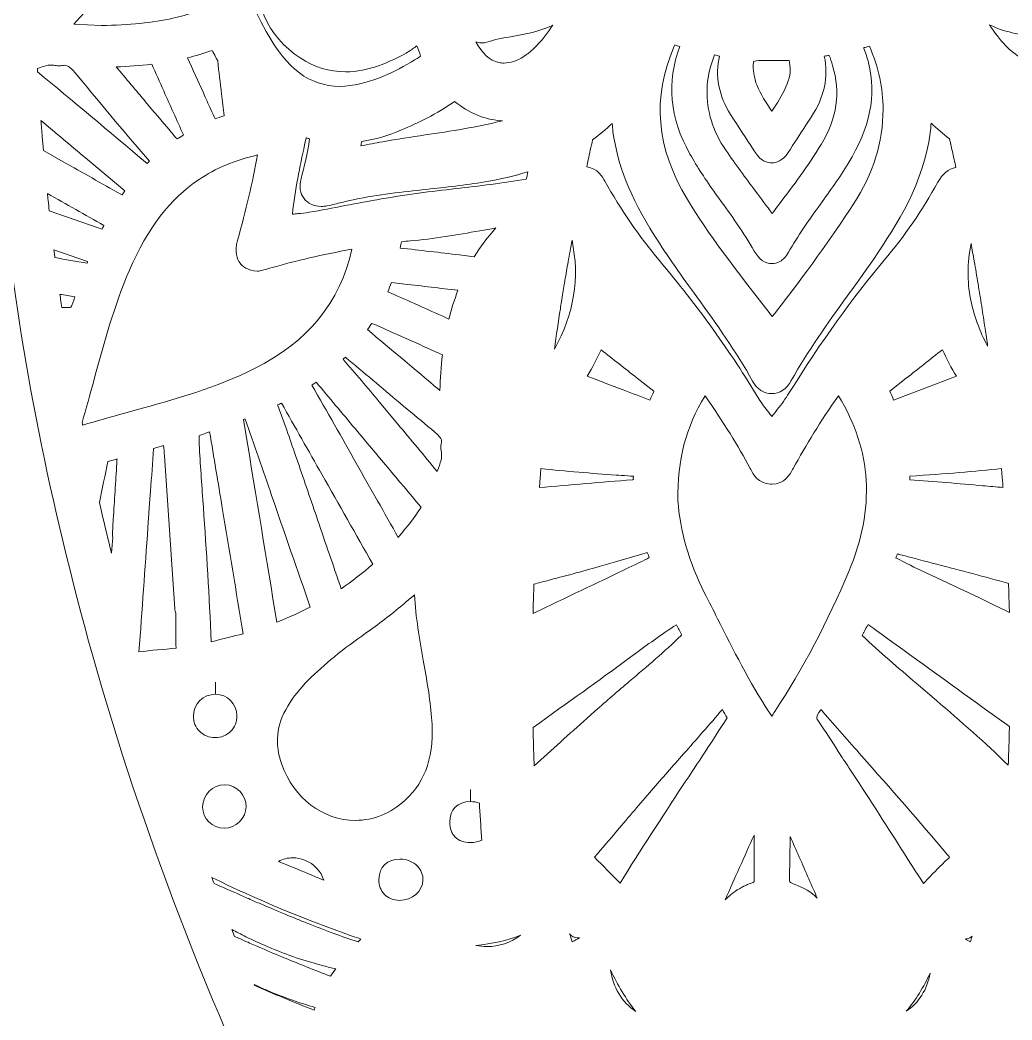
# Model space of a CAD drawing. Extents: x 269 to 1731, y -1926 to -73.
# Drawn here: x 636 to 1116.7, y -1605.6 to -1120.8 of the extents above; entities that cross this region are included whole.
import ezdxf

# ---------------------------------------------------------------- set-up
doc = ezdxf.new("R2010")
doc.units = 0
doc.header["$MEASUREMENT"] = 0
doc.layers.add('Layer 1', color=7, linetype='Continuous')

# ---------------------------------------------------------------- blocks, each defined once
blk = doc.blocks.new('block 2')
at = {"layer": 'Layer 1', "lineweight": 0}
for points, knots in [([(1727.83, -958.95), (1726.68, -954.34), (1724.8, -950), (1722.31, -945.93), (1722.29, -945.91), (1722.29, -945.89), (1722.27, -945.87), (1716.12, -937.89), (1708.18, -931.56), (1700.07, -925.88), (1667.18, -902.79), (1631.82, -888.44), (1589, -872.06), (1578.01, -867.86), (1566.75, -863.94), (1555.87, -860.14), (1555.87, -860.14), (1552.88, -859.1), (1552.88, -859.1), (1553.83, -858.46), (1554.76, -857.83), (1555.69, -857.18), (1588.32, -834.97), (1614.84, -810.79), (1637.02, -783.19), (1672.78, -738.74), (1693.97, -687.22), (1700.03, -630.03), (1707.51, -559.44), (1696.82, -487.29), (1665.36, -396.07), (1626.36, -282.98), (1570.22, -179.61), (1515.38, -84.76), (1515.38, -84.76), (1515.25, -84.5), (1515.25, -84.5), (1514.71, -83.61), (1514.12, -82.59), (1513.29, -81.58), (1513.11, -81.36), (1512.77, -80.67), (1512.54, -80.21), (1509.71, -74.47), (1505.77, -72.61), (1500.84, -74.73), (1494.21, -77.56), (1496.01, -84.45), (1496.59, -86.7), (1496.72, -87.2), (1496.86, -87.67), (1496.92, -88.11), (1499.63, -105.08), (1502.4, -122.06), (1505.15, -139.04), (1510.66, -172.86), (1516.33, -207.85), (1521.54, -242.3), (1530.4, -301.03), (1540.46, -367.6), (1541.49, -434.18), (1542, -468.91), (1541.21, -505.97), (1531.89, -541.69), (1517.09, -598.39), (1481.76, -633.77), (1423.88, -649.82), (1395.88, -657.59), (1365.21, -661.08), (1327.32, -660.76), (1323.6, -660.72), (1321.56, -660.09), (1319.84, -658.42), (1287.13, -626.78), (1245.2, -617.5), (1212.33, -612.95), (1150.71, -604.42), (1089.56, -610.2), (1032.67, -617.72), (1023.63, -618.91), (1014.52, -620.43), (1005.72, -621.89), (1003.82, -622.21), (1001.92, -622.51), (1000, -622.84), (998.08, -622.51), (996.18, -622.21), (994.28, -621.89), (985.48, -620.43), (976.37, -618.91), (967.33, -617.72), (910.44, -610.2), (849.29, -604.42), (787.67, -612.95), (754.8, -617.5), (712.87, -626.78), (680.16, -658.42), (678.44, -660.09), (676.4, -660.72), (672.68, -660.76), (634.79, -661.08), (604.12, -657.59), (576.12, -649.82), (518.24, -633.77), (482.91, -598.39), (468.11, -541.69), (458.79, -505.97), (458, -468.91), (458.51, -434.18), (459.54, -367.6), (469.6, -301.03), (478.46, -242.3), (483.67, -207.85), (489.34, -172.86), (494.85, -139.04), (497.6, -122.06), (500.37, -105.08), (503.08, -88.11), (503.14, -87.67), (503.28, -87.2), (503.41, -86.7), (503.99, -84.45), (505.79, -77.56), (499.16, -74.73), (494.23, -72.61), (490.29, -74.47), (487.46, -80.21), (487.23, -80.67), (486.89, -81.36), (486.71, -81.58), (485.88, -82.59), (485.29, -83.61), (484.75, -84.5), (484.75, -84.5), (484.62, -84.76), (484.62, -84.76), (429.78, -179.61), (373.64, -282.98), (334.64, -396.07), (303.18, -487.29), (292.49, -559.44), (299.97, -630.03), (306.03, -687.22), (327.22, -738.74), (362.98, -783.19), (385.16, -810.79), (411.68, -834.97), (444.31, -857.18), (445.24, -857.83), (446.17, -858.46), (447.12, -859.1), (447.12, -859.1), (444.13, -860.14), (444.13, -860.14), (433.25, -863.94), (421.99, -867.86), (411, -872.06), (368.18, -888.44), (332.82, -902.79), (299.93, -925.88), (291.82, -931.56), (283.88, -937.89), (277.73, -945.87), (277.71, -945.89), (277.71, -945.91), (277.69, -945.93), (275.2, -950), (273.32, -954.34), (272.17, -958.95), (268.8, -972.58), (272.25, -985.36), (278.09, -996.21), (279.65, -998.01), (281.37, -999.71), (283.25, -1001.27), (287.46, -1004.78), (291.72, -1008.73), (295.89, -1013.01), (318.51, -1036.18), (341.09, -1055.06), (364.68, -1070.45), (395.85, -1087.51), (429.8, -1099.64), (462.73, -1104.96), (474.64, -1106.88), (487.84, -1108.17), (501.79, -1108.17), (517.58, -1108.17), (534.3, -1106.51), (551.18, -1102.19), (572.26, -1096.85), (593.55, -1087.39), (613.5, -1071.92), (613.89, -1071.68), (614.27, -1071.42), (614.66, -1071.17), (615.16, -1070.83), (615.77, -1070.49), (616.4, -1070.14), (618.62, -1068.91), (621.23, -1067.47), (622.82, -1065.19), (622.74, -1067.45), (622.68, -1069.7), (622.64, -1071.94), (621.79, -1122.2), (623.55, -1166.98), (628, -1208.79), (635.42, -1278.33), (648.92, -1348.04), (669.24, -1421.91), (692.41, -1506.07), (724.43, -1590.9), (764.42, -1674.04), (766.72, -1678.82), (767.45, -1683.04), (766.74, -1687.33), (764.26, -1702.11), (765.53, -1716.28), (767.11, -1728.2), (771.88, -1764.21), (787.85, -1787.68), (815.89, -1799.99), (822.48, -1802.9), (825.35, -1806.54), (827.25, -1814.47), (833.78, -1841.58), (848.56, -1864.81), (871.2, -1883.49), (905.47, -1911.81), (946.27, -1926.12), (992.6, -1926.12), (995.03, -1926.12), (997.53, -1926.06), (1000, -1925.98), (1002.47, -1926.06), (1004.97, -1926.12), (1007.4, -1926.12), (1053.73, -1926.12), (1094.53, -1911.81), (1128.8, -1883.49), (1151.44, -1864.81), (1166.22, -1841.58), (1172.75, -1814.47), (1174.65, -1806.54), (1177.52, -1802.9), (1184.11, -1799.99), (1212.15, -1787.68), (1228.12, -1764.21), (1232.89, -1728.2), (1234.47, -1716.28), (1235.74, -1702.11), (1233.26, -1687.33), (1232.55, -1683.04), (1233.28, -1678.82), (1235.58, -1674.04), (1275.57, -1590.9), (1307.59, -1506.07), (1330.76, -1421.91), (1351.08, -1348.04), (1364.58, -1278.33), (1372, -1208.79), (1376.45, -1166.98), (1378.21, -1122.2), (1377.36, -1071.94), (1377.32, -1069.7), (1377.26, -1067.45), (1377.18, -1065.19), (1378.77, -1067.47), (1381.38, -1068.91), (1383.6, -1070.14), (1384.23, -1070.49), (1384.84, -1070.83), (1385.34, -1071.17), (1385.73, -1071.42), (1386.11, -1071.68), (1386.5, -1071.92), (1406.45, -1087.39), (1427.74, -1096.85), (1448.82, -1102.19), (1465.7, -1106.51), (1482.42, -1108.17), (1498.21, -1108.17), (1512.16, -1108.17), (1525.36, -1106.88), (1537.27, -1104.96), (1570.2, -1099.64), (1604.15, -1087.51), (1635.32, -1070.45), (1658.91, -1055.06), (1681.49, -1036.18), (1704.11, -1013.01), (1708.28, -1008.73), (1712.54, -1004.78), (1716.75, -1001.27), (1718.63, -999.71), (1720.35, -998.01), (1721.91, -996.21), (1727.75, -985.36), (1731.2, -972.58), (1727.83, -958.95)], [0, 0, 0, 0, 1, 1, 1, 2, 2, 2, 3, 3, 3, 4, 4, 4, 5, 5, 5, 6, 6, 6, 7, 7, 7, 8, 8, 8, 9, 9, 9, 10, 10, 10, 11, 11, 11, 12, 12, 12, 13, 13, 13, 14, 14, 14, 15, 15, 15, 16, 16, 16, 17, 17, 17, 18, 18, 18, 19, 19, 19, 20, 20, 20, 21, 21, 21, 22, 22, 22, 23, 23, 23, 24, 24, 24, 25, 25, 25, 26, 26, 26, 27, 27, 27, 28, 28, 28, 29, 29, 29, 30, 30, 30, 31, 31, 31, 32, 32, 32, 33, 33, 33, 34, 34, 34, 35, 35, 35, 36, 36, 36, 37, 37, 37, 38, 38, 38, 39, 39, 39, 40, 40, 40, 41, 41, 41, 42, 42, 42, 43, 43, 43, 44, 44, 44, 45, 45, 45, 46, 46, 46, 47, 47, 47, 48, 48, 48, 49, 49, 49, 50, 50, 50, 51, 51, 51, 52, 52, 52, 53, 53, 53, 54, 54, 54, 55, 55, 55, 56, 56, 56, 57, 57, 57, 58, 58, 58, 59, 59, 59, 60, 60, 60, 61, 61, 61, 62, 62, 62, 63, 63, 63, 64, 64, 64, 65, 65, 65, 66, 66, 66, 67, 67, 67, 68, 68, 68, 69, 69, 69, 70, 70, 70, 71, 71, 71, 72, 72, 72, 73, 73, 73, 74, 74, 74, 75, 75, 75, 76, 76, 76, 77, 77, 77, 78, 78, 78, 79, 79, 79, 80, 80, 80, 81, 81, 81, 82, 82, 82, 83, 83, 83, 84, 84, 84, 85, 85, 85, 86, 86, 86, 87, 87, 87, 88, 88, 88, 89, 89, 89, 90, 90, 90, 91, 91, 91, 92, 92, 92, 93, 93, 93, 94, 94, 94, 95, 95, 95, 96, 96, 96, 97, 97, 97, 98, 98, 98, 99, 99, 99, 100, 100, 100, 100]), ([(770.2, -1052.07), (758.92, -1062.4), (752.35, -1075.24), (750.71, -1090.3), (748.35, -1111.73), (755.65, -1128.65), (771.82, -1139.22), (778.61, -1143.67), (785.97, -1145.95), (793.67, -1145.95), (804.99, -1145.95), (815.32, -1141.1), (823.07, -1136.88), (824.93, -1135.85), (826.48, -1134.69), (827.74, -1133.72), (827.74, -1133.72), (828.32, -1133.3), (828.34, -1133.26), (828.89, -1134.75), (829.6, -1136.76), (830.12, -1138.37), (828.69, -1139.28), (826.81, -1140.39), (825.47, -1141.18), (825.47, -1141.18), (825.15, -1141.38), (825.15, -1141.38), (815.87, -1146.82), (804.55, -1152.46), (790.86, -1152.99), (776.12, -1152.69), (765.45, -1144.74), (755.2, -1126.38), (741.92, -1102.63), (736.4, -1075.5), (732.26, -1051.93), (731.24, -1046.04), (730.33, -1039.92), (729.49, -1034.22), (745.52, -1038.83), (758.66, -1044.61), (770.2, -1052.07)], [0, 0, 0, 0, 1, 1, 1, 2, 2, 2, 3, 3, 3, 4, 4, 4, 5, 5, 5, 6, 6, 6, 7, 7, 7, 8, 8, 8, 9, 9, 9, 10, 10, 10, 11, 11, 11, 12, 12, 12, 13, 13, 13, 14, 14, 14, 14]), ([(710.87, -1084.07), (711.67, -1087.35), (712.46, -1090.54), (713.31, -1093.65), (713.72, -1095.17), (714.14, -1096.71), (714.57, -1098.22), (714.69, -1098.61), (714.81, -1099.01), (714.93, -1099.4), (715.23, -1100.43), (715.54, -1101.48), (715.86, -1102.51), (716.24, -1103.7), (716.59, -1104.87), (716.97, -1106.01), (717.48, -1107.6), (718.02, -1109.18), (718.53, -1110.7), (719.09, -1112.33), (719.66, -1113.91), (720.23, -1115.47), (720.41, -1115.99), (720.61, -1116.48), (720.79, -1116.96), (717.36, -1118.16), (713.78, -1119.17), (710.1, -1119.98), (700.09, -1122.18), (689.05, -1123.29), (675.39, -1123.45), (675.39, -1123.45), (662.14, -1122.79), (662.14, -1122.79), (676.6, -1106.82), (691.66, -1092.36), (710.87, -1084.07)], [0, 0, 0, 0, 1, 1, 1, 2, 2, 2, 3, 3, 3, 4, 4, 4, 5, 5, 5, 6, 6, 6, 7, 7, 7, 8, 8, 8, 9, 9, 9, 10, 10, 10, 11, 11, 11, 12, 12, 12, 12]), ([(859.42, -1131.92), (859.66, -1131.96), (859.88, -1131.96), (860.12, -1131.96), (860.79, -1131.96), (861.44, -1131.86), (862.08, -1131.64), (865.91, -1130.29), (870.11, -1129.56), (874.54, -1128.79), (881.05, -1127.66), (887.76, -1126.49), (894.19, -1123.27), (891.78, -1126.85), (889.27, -1130.23), (886.4, -1133.24), (886.4, -1133.24), (885.68, -1133.95), (885.68, -1133.95), (885.66, -1133.95), (885.51, -1134.11), (885.45, -1134.19), (885.35, -1134.27), (885.25, -1134.35), (885.17, -1134.43), (884.61, -1134.98), (884.06, -1135.48), (883.43, -1136.01), (883.13, -1136.27), (882.83, -1136.51), (882.54, -1136.74), (882.42, -1136.82), (882.32, -1136.9), (882.22, -1137), (882.08, -1137.1), (881.94, -1137.22), (881.65, -1137.42), (881.11, -1137.81), (880.58, -1138.19), (880.08, -1138.51), (876.78, -1140.62), (873.57, -1141.69), (870.57, -1141.69), (869.71, -1141.69), (868.88, -1141.61), (868.07, -1141.43), (868.01, -1141.41), (867.97, -1141.41), (867.93, -1141.41), (863.58, -1140.45), (859.78, -1136.94), (856.93, -1131.36), (857.7, -1131.64), (858.53, -1131.82), (859.42, -1131.92)], [0, 0, 0, 0, 1, 1, 1, 2, 2, 2, 3, 3, 3, 4, 4, 4, 5, 5, 5, 6, 6, 6, 7, 7, 7, 8, 8, 8, 9, 9, 9, 10, 10, 10, 11, 11, 11, 12, 12, 12, 13, 13, 13, 14, 14, 14, 15, 15, 15, 16, 16, 16, 17, 17, 17, 18, 18, 18, 18]), ([(1118.14, -1127.31), (1121.02, -1127.92), (1123.93, -1128.51), (1126.84, -1129.13), (1130.46, -1129.86), (1134.09, -1130.61), (1137.71, -1131.4), (1138.85, -1131.66), (1139.88, -1131.78), (1140.85, -1131.78), (1141.62, -1131.78), (1142.34, -1131.7), (1142.97, -1131.56), (1140.12, -1137.04), (1136.32, -1140.48), (1132.01, -1141.41), (1131.18, -1141.59), (1130.33, -1141.69), (1129.45, -1141.69), (1124.49, -1141.69), (1118.85, -1138.66), (1113.54, -1133.16), (1110.68, -1130.18), (1108.16, -1126.79), (1105.71, -1123.11), (1110, -1125.29), (1114.44, -1126.49), (1118.14, -1127.31)], [0, 0, 0, 0, 1, 1, 1, 2, 2, 2, 3, 3, 3, 4, 4, 4, 5, 5, 5, 6, 6, 6, 7, 7, 7, 8, 8, 8, 9, 9, 9, 9]), ([(1047.16, -1141.57), (1046.56, -1139.1), (1045.73, -1136.78), (1044.94, -1134.57), (1044.88, -1134.45), (1044.84, -1134.33), (1044.8, -1134.21), (1045.02, -1134.15), (1045.24, -1134.11), (1045.45, -1134.07), (1046.13, -1133.91), (1046.84, -1133.78), (1047.55, -1133.58), (1052.06, -1143.93), (1054.24, -1153.92), (1054.2, -1164.07), (1054.18, -1180.08), (1049.39, -1195.48), (1039.99, -1209.86), (1029.21, -1226.39), (1016.78, -1243.66), (1002.02, -1262.7), (1001.64, -1263.19), (1001.09, -1263.9), (1000.51, -1264.6), (999.94, -1263.88), (999.37, -1263.13), (998.97, -1262.64), (998.97, -1262.64), (994.4, -1256.72), (994.4, -1256.72), (982.29, -1241.09), (969.74, -1224.92), (959.41, -1207.86), (944.24, -1182.81), (942.14, -1158.51), (953, -1133.54), (953.1, -1133.34), (953.18, -1133.12), (953.26, -1132.93), (954.09, -1133.16), (954.92, -1133.44), (955.75, -1133.74), (949.12, -1150.73), (950.77, -1168.27), (960.64, -1185.84), (964.12, -1192.03), (968.18, -1198.33), (973.07, -1205.05), (973.07, -1205.05), (974.61, -1207.21), (974.61, -1207.21), (980.57, -1215.44), (986.74, -1223.97), (991.79, -1232.82), (994.06, -1236.87), (996.95, -1238.93), (1000.34, -1238.93), (1001.46, -1238.93), (1002.85, -1238.69), (1004.25, -1237.88), (1005.66, -1237.07), (1007.12, -1235.69), (1008.39, -1233.41), (1012.88, -1225.38), (1018.21, -1218), (1023.81, -1210.18), (1028.36, -1203.85), (1033.07, -1197.3), (1037.26, -1190.43), (1047.93, -1172.98), (1051.07, -1157.44), (1047.16, -1141.57)], [0, 0, 0, 0, 1, 1, 1, 2, 2, 2, 3, 3, 3, 4, 4, 4, 5, 5, 5, 6, 6, 6, 7, 7, 7, 8, 8, 8, 9, 9, 9, 10, 10, 10, 11, 11, 11, 12, 12, 12, 13, 13, 13, 14, 14, 14, 15, 15, 15, 16, 16, 16, 17, 17, 17, 18, 18, 18, 19, 19, 19, 20, 20, 20, 21, 21, 21, 22, 22, 22, 23, 23, 23, 24, 24, 24, 24]), ([(734.92, -1167.2), (734.92, -1167.2), (734.84, -1167.24), (734.84, -1167.24), (733.31, -1167.77), (731.63, -1168.37), (730.5, -1168.68), (729.93, -1167.57), (729.12, -1165.77), (728.39, -1164.13), (727.18, -1161.48), (726.01, -1158.83), (724.82, -1156.18), (722.33, -1150.58), (719.78, -1144.82), (717.13, -1139.14), (721.05, -1138.25), (725.02, -1137.06), (729.04, -1135.56), (729.16, -1135.79), (729.3, -1136.03), (729.42, -1136.27), (729.85, -1137.08), (730.88, -1138.96), (730.88, -1138.96), (731.18, -1139.52), (731.47, -1140.05), (731.79, -1140.58), (732.38, -1145.91), (733.04, -1151.23), (733.67, -1156.63), (734.09, -1160.11), (734.5, -1163.64), (734.92, -1167.2)], [0, 0, 0, 0, 1, 1, 1, 2, 2, 2, 3, 3, 3, 4, 4, 4, 5, 5, 5, 6, 6, 6, 7, 7, 7, 8, 8, 8, 9, 9, 9, 10, 10, 10, 11, 11, 11, 11]), ([(968.93, -1154.16), (968.85, -1149.8), (970.04, -1144.42), (972.57, -1137.77), (973.38, -1138.01), (974.18, -1138.17), (974.93, -1138.27), (972.71, -1147.89), (974.57, -1157.68), (980.33, -1166.66), (984.01, -1172.4), (987.81, -1178.2), (991.49, -1183.78), (991.49, -1183.78), (992.52, -1185.34), (992.52, -1185.34), (995.13, -1189.3), (998.16, -1190.13), (1000.26, -1190.13), (1002.37, -1190.13), (1005.5, -1189.24), (1008.21, -1185.05), (1011.06, -1180.6), (1013.95, -1176.18), (1016.84, -1171.77), (1016.84, -1171.77), (1019.41, -1167.87), (1019.41, -1167.87), (1025.74, -1158.21), (1027.86, -1148.3), (1025.72, -1138.37), (1026.63, -1138.21), (1027.47, -1138.07), (1028.14, -1137.99), (1028.61, -1139.2), (1029.25, -1141.28), (1029.74, -1142.9), (1033.72, -1155.9), (1031.88, -1168.45), (1024.14, -1181.23), (1018.01, -1191.42), (1010.63, -1201.18), (1003.48, -1210.63), (1002.47, -1211.96), (1001.46, -1213.31), (1000.46, -1214.65), (997.8, -1211.03), (995.13, -1207.43), (992.44, -1203.83), (987.61, -1197.36), (982.61, -1190.69), (978.04, -1183.96), (971.68, -1174.7), (968.71, -1165.04), (968.93, -1154.4), (968.93, -1154.4), (968.93, -1154.16), (968.93, -1154.16)], [0, 0, 0, 0, 1, 1, 1, 2, 2, 2, 3, 3, 3, 4, 4, 4, 5, 5, 5, 6, 6, 6, 7, 7, 7, 8, 8, 8, 9, 9, 9, 10, 10, 10, 11, 11, 11, 12, 12, 12, 13, 13, 13, 14, 14, 14, 15, 15, 15, 16, 16, 16, 17, 17, 17, 18, 18, 18, 19, 19, 19, 19]), ([(651.27, -1142.66), (652.02, -1142.66), (652.76, -1142.74), (653.51, -1142.92), (653.96, -1143.04), (654.44, -1143.08), (654.89, -1143.08), (655.37, -1143.08), (655.84, -1143.04), (656.3, -1142.92), (656.73, -1142.8), (657.15, -1142.76), (657.52, -1142.76), (659.15, -1142.76), (660.79, -1144.03), (663.58, -1147.43), (676.86, -1163.64), (688.08, -1176.97), (698.78, -1189.28), (698.39, -1189.6), (697.97, -1189.96), (697.56, -1190.37), (678.76, -1174.5), (661.38, -1159.96), (644.54, -1145.99), (644.52, -1145.45), (644.48, -1144.92), (644.46, -1144.38), (646.88, -1143.39), (649.08, -1142.66), (651.27, -1142.66)], [0, 0, 0, 0, 1, 1, 1, 2, 2, 2, 3, 3, 3, 4, 4, 4, 5, 5, 5, 6, 6, 6, 7, 7, 7, 8, 8, 8, 9, 9, 9, 10, 10, 10, 10]), ([(699.83, -1142.27), (701.77, -1146.58), (703.71, -1150.91), (705.63, -1155.23), (708.8, -1162.29), (711.94, -1169.38), (715.21, -1176.54), (714.02, -1177.33), (712.91, -1178.06), (712.12, -1178.5), (711.27, -1177.63), (709.98, -1176.1), (708.72, -1174.58), (704.74, -1169.87), (700.78, -1165.16), (696.8, -1160.45), (692.06, -1154.83), (687.31, -1149.21), (682.6, -1143.57), (688.28, -1143.33), (694.07, -1142.96), (699.83, -1142.27)], [0, 0, 0, 0, 1, 1, 1, 2, 2, 2, 3, 3, 3, 4, 4, 4, 5, 5, 5, 6, 6, 6, 7, 7, 7, 7]), ([(1007.12, -1153.27), (1005.36, -1157.3), (1002.89, -1161.08), (1000.28, -1165.08), (1000.24, -1165.02), (1000.22, -1164.98), (1000.18, -1164.92), (997.43, -1160.79), (994.84, -1156.87), (993.13, -1152.62), (992.4, -1150.77), (991.87, -1148.74), (991.59, -1146.74), (991.06, -1142.78), (991.33, -1141.34), (991.45, -1140.88), (991.83, -1140.74), (992.96, -1140.41), (995.92, -1140.41), (996.26, -1140.41), (997.8, -1140.43), (998.2, -1140.43), (998.2, -1140.43), (1000.36, -1140.43), (1000.36, -1140.43), (1000.36, -1140.43), (1004.31, -1140.45), (1004.31, -1140.45), (1005.01, -1140.45), (1005.72, -1140.45), (1006.41, -1140.43), (1007.08, -1140.43), (1007.68, -1140.41), (1008.23, -1140.41), (1008.23, -1140.41), (1008.71, -1140.41), (1008.71, -1140.41), (1008.85, -1141.22), (1008.98, -1142.19), (1009.08, -1142.82), (1009.54, -1145.89), (1008.92, -1149.11), (1007.12, -1153.27)], [0, 0, 0, 0, 1, 1, 1, 2, 2, 2, 3, 3, 3, 4, 4, 4, 5, 5, 5, 6, 6, 6, 7, 7, 7, 8, 8, 8, 9, 9, 9, 10, 10, 10, 11, 11, 11, 12, 12, 12, 13, 13, 13, 14, 14, 14, 14]), ([(869.73, -1169.65), (857.45, -1172.78), (844.66, -1174.7), (832.26, -1176.56), (825.53, -1177.57), (818.58, -1178.62), (811.73, -1179.84), (808.19, -1180.48), (804.67, -1181.17), (801.13, -1181.88), (801.29, -1181.17), (801.43, -1180.46), (801.58, -1179.71), (807.99, -1178.76), (814.49, -1176.88), (820.92, -1174.11), (828.81, -1170.72), (837.95, -1166.45), (846.58, -1160.27), (853.45, -1166.03), (861.36, -1169.24), (869.73, -1169.65)], [0, 0, 0, 0, 1, 1, 1, 2, 2, 2, 3, 3, 3, 4, 4, 4, 5, 5, 5, 6, 6, 6, 7, 7, 7, 7]), ([(667.66, -1187.6), (667.66, -1187.6), (686.77, -1203.65), (686.77, -1203.65), (686.32, -1204.34), (685.88, -1205.01), (685.43, -1205.63), (685.25, -1205.51), (685.03, -1205.39), (684.83, -1205.27), (675.51, -1200.05), (666.23, -1194.78), (656.95, -1189.54), (656.95, -1189.54), (647.31, -1184.1), (647.31, -1184.1), (647.31, -1184.1), (647.16, -1182.3), (647.16, -1182.3), (647.16, -1182.3), (646.74, -1177.29), (646.74, -1177.29), (646.52, -1174.64), (646.3, -1172.07), (646.11, -1169.53), (653.29, -1175.57), (660.47, -1181.59), (667.66, -1187.6)], [0, 0, 0, 0, 1, 1, 1, 2, 2, 2, 3, 3, 3, 4, 4, 4, 5, 5, 5, 6, 6, 6, 7, 7, 7, 8, 8, 8, 9, 9, 9, 9]), ([(911.29, -1188.61), (911.98, -1185.38), (912.69, -1182.16), (913.45, -1178.91), (916.79, -1176.46), (919.98, -1173.83), (922.96, -1170.98), (923.04, -1172.26), (923.16, -1173.57), (923.32, -1174.86), (925.44, -1191), (931.59, -1206.54), (943.33, -1225.2), (949.8, -1235.49), (956.98, -1245.44), (963.91, -1255.04), (973.35, -1268.14), (983.12, -1281.67), (990.98, -1295.94), (993.07, -1299.76), (996.44, -1301.96), (1000.2, -1301.96), (1004.06, -1301.96), (1007.52, -1299.66), (1009.74, -1295.66), (1017.65, -1281.38), (1027.43, -1267.82), (1036.87, -1254.7), (1041.04, -1248.9), (1045.37, -1242.91), (1049.49, -1236.89), (1061.17, -1219.9), (1073.89, -1199.73), (1077.02, -1175.59), (1077.23, -1173.99), (1077.39, -1172.38), (1077.49, -1170.78), (1080.26, -1173.51), (1083.27, -1176.08), (1086.43, -1178.48), (1086.51, -1178.79), (1086.69, -1179.67), (1086.71, -1179.71), (1086.79, -1180.08), (1086.89, -1180.44), (1086.95, -1180.83), (1086.97, -1180.91), (1086.99, -1180.99), (1087.01, -1181.07), (1087.54, -1183.37), (1088.06, -1185.7), (1088.55, -1188), (1088.55, -1188), (1088.63, -1188.41), (1088.63, -1188.41), (1088.93, -1189.72), (1089.23, -1191.04), (1089.5, -1192.37), (1085.92, -1193.06), (1082.99, -1195.42), (1080.78, -1199.39), (1073.2, -1213.17), (1064.45, -1225.89), (1054.77, -1237.27), (1039.52, -1255.24), (1024.64, -1276.03), (1007.97, -1302.73), (1006.29, -1305.42), (1004.29, -1307.97), (1002.16, -1310.68), (1001.54, -1311.47), (1000.91, -1312.29), (1000.3, -1313.08), (999.8, -1312.44), (999.31, -1311.81), (998.83, -1311.18), (997.05, -1308.88), (995.37, -1306.73), (994.02, -1304.49), (980.41, -1281.81), (964.62, -1259.85), (945.76, -1237.33), (936, -1225.69), (927.14, -1212.79), (919.4, -1198.94), (918.41, -1197.16), (915.86, -1192.67), (910.58, -1191.99), (910.81, -1190.87), (911.05, -1189.74), (911.29, -1188.61)], [0, 0, 0, 0, 1, 1, 1, 2, 2, 2, 3, 3, 3, 4, 4, 4, 5, 5, 5, 6, 6, 6, 7, 7, 7, 8, 8, 8, 9, 9, 9, 10, 10, 10, 11, 11, 11, 12, 12, 12, 13, 13, 13, 14, 14, 14, 15, 15, 15, 16, 16, 16, 17, 17, 17, 18, 18, 18, 19, 19, 19, 20, 20, 20, 21, 21, 21, 22, 22, 22, 23, 23, 23, 24, 24, 24, 25, 25, 25, 26, 26, 26, 27, 27, 27, 28, 28, 28, 29, 29, 29, 30, 30, 30, 30]), ([(773.9, -1181.39), (773.9, -1181.39), (774.65, -1177.98), (774.65, -1177.98), (774.71, -1178), (774.77, -1178.02), (774.85, -1178.04), (775.34, -1178.18), (775.84, -1178.32), (776.33, -1178.44), (775.15, -1185.68), (773.8, -1191.95), (772.2, -1197.83), (771.19, -1201.47), (771.7, -1204.86), (773.64, -1207.41), (775.5, -1209.86), (778.45, -1211.21), (781.91, -1211.21), (782.88, -1211.21), (783.87, -1211.11), (784.9, -1210.91), (787.32, -1210.42), (789.65, -1209.84), (791.93, -1209.27), (794.06, -1208.73), (796.08, -1208.22), (798.12, -1207.8), (809.52, -1205.49), (821.41, -1204.18), (832.91, -1202.94), (842.21, -1201.93), (851.83, -1200.9), (861.3, -1199.3), (868.76, -1198.05), (875.63, -1196.43), (882.06, -1194.41), (881.8, -1195.6), (881.57, -1196.76), (881.31, -1197.95), (869.99, -1199.91), (858.4, -1201.27), (847.14, -1202.58), (841.24, -1203.25), (835.14, -1203.97), (829.15, -1204.76), (817.14, -1206.34), (805.09, -1208.62), (793.45, -1210.83), (787.65, -1211.92), (781.85, -1213.03), (776.04, -1214.04), (774.3, -1214.35), (772.47, -1214.51), (770.54, -1214.69), (769.68, -1214.79), (768.83, -1214.87), (767.98, -1214.95), (769.21, -1202.86), (771.6, -1191.95), (773.9, -1181.39)], [0, 0, 0, 0, 1, 1, 1, 2, 2, 2, 3, 3, 3, 4, 4, 4, 5, 5, 5, 6, 6, 6, 7, 7, 7, 8, 8, 8, 9, 9, 9, 10, 10, 10, 11, 11, 11, 12, 12, 12, 13, 13, 13, 14, 14, 14, 15, 15, 15, 16, 16, 16, 17, 17, 17, 18, 18, 18, 19, 19, 19, 20, 20, 20, 20]), ([(671.73, -1295.68), (676.58, -1277.82), (681.59, -1259.33), (689.01, -1242.16), (697.91, -1221.6), (708.62, -1207.61), (722.73, -1198.13), (730.72, -1192.78), (740.02, -1188.87), (751.04, -1186.26), (748.73, -1199.43), (745.54, -1213.05), (741.35, -1227.77), (739.76, -1233.27), (741.15, -1236.73), (742.59, -1238.65), (743.68, -1240.1), (746.24, -1242.53), (751.08, -1242.53), (751.28, -1242.53), (751.46, -1242.53), (751.66, -1242.51), (752.11, -1242.49), (752.57, -1242.43), (753, -1242.32), (753, -1242.32), (754.17, -1242), (754.17, -1242), (755.42, -1241.66), (756.78, -1241.29), (758.11, -1240.89), (769.61, -1237.55), (782.27, -1234.6), (796.79, -1231.93), (791.02, -1257.81), (775.54, -1276.79), (749.58, -1289.83), (731.33, -1299.03), (711.19, -1304.61), (691.72, -1310.03), (691.72, -1310.03), (686.71, -1311.42), (686.71, -1311.42), (679.91, -1313.32), (673.12, -1315.25), (666.33, -1317.21), (666.25, -1316.8), (666.15, -1316.38), (666.07, -1315.97), (668.05, -1309.2), (669.91, -1302.33), (671.73, -1295.68)], [0, 0, 0, 0, 1, 1, 1, 2, 2, 2, 3, 3, 3, 4, 4, 4, 5, 5, 5, 6, 6, 6, 7, 7, 7, 8, 8, 8, 9, 9, 9, 10, 10, 10, 11, 11, 11, 12, 12, 12, 13, 13, 13, 14, 14, 14, 15, 15, 15, 16, 16, 16, 17, 17, 17, 17]), ([(676.66, -1220.41), (676.34, -1221.04), (676.05, -1221.66), (675.73, -1222.25), (675.16, -1221.97), (674.56, -1221.72), (673.91, -1221.5), (673.91, -1221.5), (650.16, -1213.31), (650.16, -1213.31), (649.99, -1211.64), (649.81, -1209.96), (649.63, -1208.28), (649.51, -1207.15), (649.39, -1206.04), (649.27, -1204.92), (658.42, -1210.08), (667.54, -1215.24), (676.66, -1220.41)], [0, 0, 0, 0, 1, 1, 1, 2, 2, 2, 3, 3, 3, 4, 4, 4, 5, 5, 5, 6, 6, 6, 6]), ([(856.04, -1235.59), (856.04, -1235.59), (849, -1234.74), (849, -1234.74), (839.56, -1233.59), (829.82, -1232.42), (820.18, -1231.41), (820.44, -1230.24), (820.7, -1229.1), (820.92, -1228.38), (822, -1228.17), (824.02, -1227.99), (824.99, -1227.91), (836.45, -1226.92), (847.83, -1224.94), (858.81, -1223.02), (861.38, -1222.57), (864.02, -1222.11), (866.63, -1221.66), (862.53, -1226.25), (859.05, -1230.82), (856.04, -1235.59)], [0, 0, 0, 0, 1, 1, 1, 2, 2, 2, 3, 3, 3, 4, 4, 4, 5, 5, 5, 6, 6, 6, 7, 7, 7, 7]), ([(897.83, -1260.82), (898.01, -1259.65), (898.19, -1258.44), (898.41, -1257.22), (898.82, -1254.41), (899.28, -1251.64), (899.71, -1249), (899.75, -1248.83), (899.85, -1248.19), (899.87, -1248.07), (899.91, -1247.88), (899.95, -1247.68), (899.97, -1247.56), (899.99, -1247.44), (900.01, -1247.32), (900.03, -1247.2), (900.52, -1244.16), (901.06, -1241.11), (901.61, -1238), (902.21, -1234.54), (902.82, -1231.1), (903.47, -1227.61), (907.29, -1245.9), (904.48, -1263.33), (894.94, -1280.41), (895.91, -1273.52), (896.84, -1267.11), (897.83, -1260.82)], [0, 0, 0, 0, 1, 1, 1, 2, 2, 2, 3, 3, 3, 4, 4, 4, 5, 5, 5, 6, 6, 6, 7, 7, 7, 8, 8, 8, 9, 9, 9, 9]), ([(1096.84, -1229.16), (1097.36, -1232.03), (1097.87, -1234.89), (1098.37, -1237.76), (1099, -1241.4), (1099.63, -1245.05), (1100.23, -1248.71), (1100.84, -1252.33), (1101.43, -1255.95), (1101.99, -1259.63), (1102.56, -1263.17), (1103.1, -1266.75), (1103.61, -1270.3), (1103.61, -1270.32), (1103.63, -1270.49), (1103.63, -1270.49), (1104.07, -1273.34), (1104.48, -1276.17), (1104.88, -1279.02), (1100.9, -1271.56), (1098.19, -1263.96), (1096.57, -1255.93), (1094.9, -1247.58), (1094.98, -1238.91), (1096.84, -1229.16)], [0, 0, 0, 0, 1, 1, 1, 2, 2, 2, 3, 3, 3, 4, 4, 4, 5, 5, 5, 6, 6, 6, 7, 7, 7, 8, 8, 8, 8]), ([(668.73, -1237.88), (668.67, -1238.16), (668.59, -1238.44), (668.53, -1238.69), (663.22, -1237.78), (658.02, -1236.91), (652.87, -1236.04), (652.87, -1236.04), (652.52, -1233.19), (652.38, -1232.24), (652.38, -1232.24), (668.73, -1237.88), (668.73, -1237.88)], [0, 0, 0, 0, 1, 1, 1, 2, 2, 2, 3, 3, 3, 4, 4, 4, 4]), ([(848.22, -1251.87), (846.44, -1256.44), (845, -1261.13), (843.85, -1265.82), (834.99, -1261.81), (826.02, -1257.81), (817.31, -1253.93), (817.31, -1253.93), (814.21, -1252.55), (814.21, -1252.55), (814.8, -1251.12), (815.4, -1249.64), (815.95, -1248.07), (815.95, -1248.07), (822.4, -1248.83), (822.4, -1248.83), (830.81, -1249.83), (839.48, -1250.88), (848.22, -1251.87)], [0, 0, 0, 0, 1, 1, 1, 2, 2, 2, 3, 3, 3, 4, 4, 4, 5, 5, 5, 6, 6, 6, 6]), ([(655.31, -1253.83), (657.72, -1254.23), (660.14, -1254.62), (662.53, -1255.02), (661.84, -1257.14), (661.15, -1259.21), (660.67, -1260.1), (660.33, -1260.14), (659.74, -1260.2), (658.67, -1260.2), (657.94, -1260.2), (657.13, -1260.18), (656.26, -1260.14), (655.94, -1258.11), (655.31, -1253.83), (655.31, -1253.83)], [0, 0, 0, 0, 1, 1, 1, 2, 2, 2, 3, 3, 3, 4, 4, 4, 5, 5, 5, 5]), ([(811.38, -1269.98), (821.15, -1274.35), (830.93, -1278.77), (840.7, -1283.18), (840.05, -1288.96), (839.66, -1294.73), (839.44, -1300.39), (839.44, -1300.39), (838.96, -1300), (838.96, -1300), (827.09, -1289.99), (815.73, -1280.43), (804.39, -1270.95), (805.18, -1269.72), (805.92, -1268.59), (806.45, -1267.9), (807.64, -1268.3), (809.6, -1269.19), (811.38, -1269.98)], [0, 0, 0, 0, 1, 1, 1, 2, 2, 2, 3, 3, 3, 4, 4, 4, 5, 5, 5, 6, 6, 6, 6]), ([(835.38, -1319.25), (840.37, -1323.37), (840.67, -1324.57), (840.11, -1326.36), (839.81, -1327.36), (839.77, -1328.43), (840.01, -1329.46), (840.8, -1332.79), (839.81, -1335.52), (838.09, -1339.65), (831.8, -1331.94), (825.35, -1324.24), (819.08, -1316.78), (819.08, -1316.78), (810.05, -1305.99), (810.05, -1305.99), (804.37, -1299.17), (798.48, -1292.12), (792.5, -1285.33), (792.9, -1284.98), (793.29, -1284.6), (793.65, -1284.29), (794.22, -1284.76), (794.91, -1285.33), (795.51, -1285.83), (799.84, -1289.47), (804.18, -1293.11), (808.51, -1296.77), (817.28, -1304.17), (826.34, -1311.83), (835.38, -1319.25)], [0, 0, 0, 0, 1, 1, 1, 2, 2, 2, 3, 3, 3, 4, 4, 4, 5, 5, 5, 6, 6, 6, 7, 7, 7, 8, 8, 8, 9, 9, 9, 10, 10, 10, 10]), ([(917.54, -1280.65), (923.34, -1285.26), (929.16, -1289.83), (935, -1294.4), (935, -1294.4), (943.13, -1300.81), (943.13, -1300.81), (943.11, -1300.87), (943.07, -1300.91), (943.05, -1300.97), (942.46, -1302.31), (941.84, -1303.7), (941.19, -1305.08), (936.88, -1303.44), (932.56, -1301.8), (928.25, -1300.14), (922.43, -1297.92), (916.63, -1295.7), (910.79, -1293.53), (913.39, -1289.29), (915.64, -1285), (917.54, -1280.65)], [0, 0, 0, 0, 1, 1, 1, 2, 2, 2, 3, 3, 3, 4, 4, 4, 5, 5, 5, 6, 6, 6, 7, 7, 7, 7]), ([(1057.43, -1300.81), (1057.43, -1300.81), (1065.4, -1294.52), (1065.4, -1294.52), (1071.24, -1289.91), (1077.09, -1285.3), (1082.95, -1280.66), (1085.01, -1285.37), (1087.4, -1289.69), (1089.72, -1293.55), (1089.72, -1293.55), (1059.33, -1305.06), (1059.33, -1305.06), (1058.71, -1303.68), (1058.08, -1302.23), (1057.43, -1300.81)], [0, 0, 0, 0, 1, 1, 1, 2, 2, 2, 3, 3, 3, 4, 4, 4, 5, 5, 5, 5]), ([(830.16, -1357.28), (827.09, -1362.25), (823.39, -1366.7), (819.47, -1371.41), (819.39, -1371.49), (819.31, -1371.57), (819.25, -1371.67), (806, -1348.12), (792.28, -1323.88), (777.44, -1297.8), (778.13, -1297.35), (778.83, -1296.87), (779.5, -1296.42), (785.79, -1303.9), (792.06, -1311.42), (798.36, -1318.92), (808.88, -1331.48), (819.41, -1344.05), (830, -1356.61), (830.14, -1356.77), (830.24, -1356.91), (830.32, -1357.03), (830.28, -1357.11), (830.22, -1357.19), (830.16, -1357.28)], [0, 0, 0, 0, 1, 1, 1, 2, 2, 2, 3, 3, 3, 4, 4, 4, 5, 5, 5, 6, 6, 6, 7, 7, 7, 8, 8, 8, 8]), ([(1037.56, -1388.23), (1027.39, -1412.49), (1015.34, -1435.35), (1001.72, -1456.15), (1001.15, -1457.02), (1000.67, -1457.73), (1000.26, -1458.3), (999.88, -1457.75), (999.41, -1457.06), (998.85, -1456.23), (989.51, -1441.88), (981.64, -1426.23), (974.02, -1411.09), (971.94, -1406.95), (969.86, -1402.82), (967.75, -1398.68), (960.38, -1384.36), (955.67, -1368.03), (954.78, -1353.88), (954.51, -1333.97), (958.48, -1318.54), (967.98, -1302.99), (976.91, -1315.93), (983.91, -1327.19), (989.85, -1338.19), (989.85, -1338.19), (990.19, -1338.82), (990.19, -1338.82), (991.29, -1341.02), (993.61, -1345.57), (999.58, -1345.85), (999.82, -1345.87), (1000.04, -1345.87), (1000.26, -1345.87), (1006.55, -1345.87), (1009.14, -1341.04), (1010.39, -1338.7), (1010.39, -1338.7), (1010.63, -1338.29), (1010.63, -1338.29), (1016.78, -1326.93), (1023.96, -1315.35), (1032.57, -1302.99), (1048.84, -1329.54), (1050.46, -1357.46), (1037.56, -1388.23)], [0, 0, 0, 0, 1, 1, 1, 2, 2, 2, 3, 3, 3, 4, 4, 4, 5, 5, 5, 6, 6, 6, 7, 7, 7, 8, 8, 8, 9, 9, 9, 10, 10, 10, 11, 11, 11, 12, 12, 12, 13, 13, 13, 14, 14, 14, 15, 15, 15, 15]), ([(791.63, -1396.56), (787.81, -1385.44), (784.01, -1374.32), (780.21, -1363.18), (777.01, -1353.82), (773.8, -1344.46), (770.6, -1335.08), (770.6, -1335.08), (769.51, -1331.98), (769.51, -1331.98), (766.74, -1323.92), (763.87, -1315.61), (760.76, -1307.44), (761.45, -1307.18), (762.09, -1306.9), (762.68, -1306.59), (769.23, -1318.14), (775.78, -1329.7), (782.33, -1341.26), (790.5, -1355.72), (798.69, -1370.19), (806.89, -1384.63), (802, -1388.95), (796.87, -1392.94), (791.63, -1396.56)], [0, 0, 0, 0, 1, 1, 1, 2, 2, 2, 3, 3, 3, 4, 4, 4, 5, 5, 5, 6, 6, 6, 7, 7, 7, 8, 8, 8, 8]), ([(745.07, -1314.27), (749.36, -1326.65), (753.64, -1339.04), (757.93, -1351.43), (764.14, -1369.45), (770.38, -1387.48), (776.65, -1405.49), (771.82, -1407.82), (766.28, -1410.44), (760.44, -1412.83), (755.44, -1382.36), (750.43, -1351.88), (745.4, -1321.41), (745.4, -1321.41), (744.26, -1314.44), (744.26, -1314.44), (744.36, -1314.42), (744.89, -1314.3), (745.07, -1314.27)], [0, 0, 0, 0, 1, 1, 1, 2, 2, 2, 3, 3, 3, 4, 4, 4, 5, 5, 5, 6, 6, 6, 6]), ([(722.85, -1322.38), (723.78, -1321.92), (725.83, -1321.21), (727.87, -1320.52), (729.93, -1332.81), (731.97, -1345.11), (733.99, -1357.4), (737.37, -1377.77), (740.73, -1398.11), (744.18, -1418.45), (739.51, -1419.5), (734.44, -1420.75), (728.55, -1422.33), (727.83, -1400.36), (726.31, -1378.34), (724.82, -1356.99), (724.15, -1347.35), (723.48, -1337.75), (722.91, -1328.37), (722.81, -1325.98), (722.73, -1323.51), (722.85, -1322.38)], [0, 0, 0, 0, 1, 1, 1, 2, 2, 2, 3, 3, 3, 4, 4, 4, 5, 5, 5, 6, 6, 6, 7, 7, 7, 7]), ([(697.97, -1366.84), (697.97, -1366.84), (698.96, -1352.91), (698.96, -1352.91), (698.96, -1352.91), (699.24, -1349.23), (699.24, -1349.23), (699.73, -1342.46), (700.25, -1335.48), (700.6, -1328.57), (700.6, -1328.57), (700.9, -1328.49), (700.9, -1328.49), (702.56, -1328), (704.25, -1327.5), (705.57, -1327.17), (705.71, -1328.55), (705.83, -1330.35), (705.97, -1332.17), (705.97, -1332.17), (710.99, -1406.28), (710.99, -1406.28), (711.03, -1407.05), (711.23, -1407.78), (711.55, -1408.44), (711.55, -1409.62), (711.53, -1410.79), (711.51, -1411.98), (711.47, -1416.35), (711.41, -1420.86), (711.61, -1425.4), (705.71, -1425.89), (699.67, -1426.41), (693.62, -1427.2), (695.14, -1407.07), (696.59, -1386.63), (697.97, -1366.84)], [0, 0, 0, 0, 1, 1, 1, 2, 2, 2, 3, 3, 3, 4, 4, 4, 5, 5, 5, 6, 6, 6, 7, 7, 7, 8, 8, 8, 9, 9, 9, 10, 10, 10, 11, 11, 11, 12, 12, 12, 12]), ([(682.91, -1335.68), (682.36, -1344.74), (681.79, -1353.8), (681.19, -1362.85), (681.19, -1362.85), (680.76, -1369.71), (680.76, -1369.71), (680.72, -1370.34), (680.78, -1370.98), (680.91, -1371.57), (680.91, -1371.57), (680.3, -1379.29), (680.3, -1379.29), (678.68, -1372.82), (677.21, -1366.76), (675.85, -1360.87), (675.83, -1360.77), (675.81, -1360.67), (675.77, -1360.57), (675.31, -1358.65), (674.88, -1356.71), (674.44, -1354.79), (675.81, -1348.14), (677.17, -1341.51), (678.6, -1334.88), (678.94, -1334.79), (679.39, -1334.65), (679.77, -1334.55), (679.77, -1334.55), (682.24, -1333.84), (683.01, -1333.62), (682.97, -1334.31), (682.93, -1335.02), (682.91, -1335.68)], [0, 0, 0, 0, 1, 1, 1, 2, 2, 2, 3, 3, 3, 4, 4, 4, 5, 5, 5, 6, 6, 6, 7, 7, 7, 8, 8, 8, 9, 9, 9, 10, 10, 10, 11, 11, 11, 11]), ([(933.21, -1343.67), (933.06, -1343.69), (932.9, -1343.71), (932.7, -1343.71), (917.7, -1344.9), (902.5, -1346.24), (887.68, -1347.55), (887.84, -1345.33), (888.04, -1343.1), (888.22, -1340.86), (888.22, -1340.86), (888.43, -1338.25), (888.43, -1338.25), (900.6, -1339.73), (912.87, -1340.58), (924.8, -1341.43), (924.8, -1341.43), (933.04, -1342.01), (933.21, -1342.03), (933.14, -1342.56), (933.14, -1343.12), (933.21, -1343.67)], [0, 0, 0, 0, 1, 1, 1, 2, 2, 2, 3, 3, 3, 4, 4, 4, 5, 5, 5, 6, 6, 6, 7, 7, 7, 7]), ([(1067.18, -1343.71), (1067.22, -1343.08), (1067.22, -1342.48), (1067.2, -1341.95), (1084.67, -1340.88), (1098.66, -1339.71), (1111.57, -1338.25), (1111.65, -1339), (1111.78, -1340.82), (1111.78, -1340.82), (1111.96, -1342.96), (1112.14, -1345.08), (1112.3, -1347.31), (1112.3, -1347.37), (1112.32, -1347.43), (1112.32, -1347.49), (1109.05, -1347.21), (1105.79, -1346.92), (1102.52, -1346.62), (1090.95, -1345.59), (1078.99, -1344.52), (1067.18, -1343.71)], [0, 0, 0, 0, 1, 1, 1, 2, 2, 2, 3, 3, 3, 4, 4, 4, 5, 5, 5, 6, 6, 6, 7, 7, 7, 7]), ([(940.91, -1381.47), (939.74, -1382.18), (937.73, -1383.13), (936.86, -1383.56), (921.4, -1390.92), (905.99, -1398.31), (890.55, -1405.69), (890.55, -1405.69), (884.58, -1408.54), (884.58, -1408.54), (884.61, -1406.95), (884.65, -1405.37), (884.71, -1403.75), (884.75, -1401.71), (884.83, -1399.71), (884.91, -1397.59), (884.91, -1397.51), (884.93, -1397.08), (884.93, -1396.92), (884.93, -1396.92), (885.01, -1394.63), (885.01, -1394.33), (887.13, -1393.77), (889.27, -1393.22), (891.38, -1392.65), (899.67, -1390.49), (908.22, -1388.23), (916.59, -1385.8), (916.59, -1385.8), (925.64, -1383.17), (925.64, -1383.17), (930.07, -1381.86), (934.48, -1380.58), (938.97, -1379.29), (939.29, -1379.19), (939.61, -1379.11), (939.94, -1379.01), (940.3, -1379.84), (940.67, -1380.77), (940.91, -1381.47)], [0, 0, 0, 0, 1, 1, 1, 2, 2, 2, 3, 3, 3, 4, 4, 4, 5, 5, 5, 6, 6, 6, 7, 7, 7, 8, 8, 8, 9, 9, 9, 10, 10, 10, 11, 11, 11, 12, 12, 12, 13, 13, 13, 13]), ([(1060.65, -1381.72), (1060.59, -1381.68), (1060.51, -1381.66), (1060.45, -1381.62), (1060.47, -1381.53), (1061.07, -1380), (1061.19, -1379.67), (1061.66, -1379.78), (1062.14, -1379.92), (1062.63, -1380.04), (1068.49, -1381.6), (1074.36, -1383.15), (1080.24, -1384.67), (1091.66, -1387.66), (1103.43, -1390.73), (1114.97, -1394.03), (1115.01, -1394.94), (1115.13, -1398.7), (1115.13, -1398.7), (1115.19, -1400.4), (1115.25, -1402.09), (1115.29, -1403.85), (1115.35, -1405.25), (1115.39, -1406.66), (1115.41, -1408.08), (1110.48, -1405.63), (1106.12, -1403.51), (1101.91, -1401.49), (1097.36, -1399.3), (1092.77, -1397.16), (1088.16, -1395.02), (1079.07, -1390.79), (1069.65, -1386.41), (1060.65, -1381.72)], [0, 0, 0, 0, 1, 1, 1, 2, 2, 2, 3, 3, 3, 4, 4, 4, 5, 5, 5, 6, 6, 6, 7, 7, 7, 8, 8, 8, 9, 9, 9, 10, 10, 10, 11, 11, 11, 11]), ([(765.69, -1453.51), (771.19, -1444.29), (779.22, -1437.19), (788.38, -1429.51), (793.15, -1425.51), (798.4, -1421.75), (803.48, -1418.13), (809.56, -1413.78), (815.83, -1409.29), (821.65, -1404.16), (823.21, -1402.78), (824.81, -1401.45), (826.42, -1400.11), (826.66, -1399.91), (826.87, -1399.73), (827.09, -1399.55), (827.74, -1410.38), (829.6, -1420.92), (831.42, -1431.21), (833.03, -1440.32), (834.69, -1449.72), (835.42, -1458.92), (836.89, -1477.16), (832.93, -1489.55), (822.6, -1499.07), (815.67, -1505.48), (807.32, -1508.86), (798.5, -1508.86), (782.74, -1508.86), (768.75, -1498.22), (762.84, -1481.73), (759.3, -1471.84), (760.23, -1462.62), (765.69, -1453.51)], [0, 0, 0, 0, 1, 1, 1, 2, 2, 2, 3, 3, 3, 4, 4, 4, 5, 5, 5, 6, 6, 6, 7, 7, 7, 8, 8, 8, 9, 9, 9, 10, 10, 10, 11, 11, 11, 11]), ([(930.21, -1430.92), (930.21, -1430.92), (933.04, -1428.84), (933.04, -1428.84), (939.82, -1423.83), (946.85, -1418.65), (954.03, -1414.06), (954.92, -1415.74), (955.77, -1417.38), (956.6, -1419.04), (956.51, -1419.12), (956.41, -1419.2), (956.33, -1419.28), (948.35, -1426.98), (939.71, -1434.32), (931.35, -1441.4), (925.81, -1446.11), (920.1, -1450.98), (914.57, -1455.93), (914.57, -1455.93), (910.72, -1459.39), (910.72, -1459.39), (902.31, -1466.91), (893.66, -1474.65), (885.17, -1482.45), (885.07, -1480.35), (884.99, -1478.27), (884.93, -1476.17), (884.79, -1472.45), (884.65, -1468.18), (884.58, -1463.82), (901.99, -1451.42), (916.55, -1440.93), (930.21, -1430.92)], [0, 0, 0, 0, 1, 1, 1, 2, 2, 2, 3, 3, 3, 4, 4, 4, 5, 5, 5, 6, 6, 6, 7, 7, 7, 8, 8, 8, 9, 9, 9, 10, 10, 10, 11, 11, 11, 11]), ([(1080.06, -1450.76), (1080.06, -1450.76), (1070.29, -1442.39), (1070.29, -1442.39), (1061.56, -1434.93), (1052.56, -1427.22), (1044.05, -1419.26), (1044.37, -1418.73), (1044.58, -1418.25), (1044.74, -1417.9), (1044.74, -1417.9), (1044.8, -1417.72), (1044.8, -1417.72), (1045.51, -1416.41), (1046.28, -1414.99), (1046.92, -1413.94), (1048.01, -1414.65), (1049.37, -1415.64), (1050.64, -1416.57), (1068.19, -1429.21), (1085.68, -1441.9), (1103.2, -1454.56), (1103.2, -1454.56), (1115.42, -1463.41), (1115.42, -1463.41), (1115.41, -1464.56), (1115.33, -1467.51), (1115.33, -1467.51), (1115.33, -1468.08), (1115.31, -1468.63), (1115.29, -1469.33), (1115.23, -1471.44), (1115.17, -1473.56), (1115.09, -1475.68), (1115.09, -1475.68), (1114.91, -1480.37), (1114.85, -1482.17), (1103.73, -1471.05), (1091.7, -1460.74), (1080.06, -1450.76)], [0, 0, 0, 0, 1, 1, 1, 2, 2, 2, 3, 3, 3, 4, 4, 4, 5, 5, 5, 6, 6, 6, 7, 7, 7, 8, 8, 8, 9, 9, 9, 10, 10, 10, 11, 11, 11, 12, 12, 12, 13, 13, 13, 13]), ([(730.7, -1447.72), (730.7, -1447.72), (730.7, -1441.78), (730.7, -1441.78), (730.7, -1441.78), (730.74, -1447.72), (730.74, -1447.72), (736.4, -1447.76), (741.03, -1452.41), (741.09, -1458.09), (741.11, -1460.99), (740.06, -1463.71), (738.1, -1465.67), (736.16, -1467.64), (733.49, -1468.73), (730.5, -1468.73), (727.61, -1468.73), (724.94, -1467.64), (722.96, -1465.67), (721.05, -1463.73), (720, -1461.09), (720.02, -1458.3), (720.08, -1452.47), (724.88, -1447.72), (730.7, -1447.72)], [0, 0, 0, 0, 1, 1, 1, 2, 2, 2, 3, 3, 3, 4, 4, 4, 5, 5, 5, 6, 6, 6, 7, 7, 7, 8, 8, 8, 8]), ([(926.78, -1539.38), (922.63, -1535.06), (918.41, -1530.83), (914.36, -1526.75), (918.08, -1522.4), (921.78, -1518.04), (925.48, -1513.67), (930.88, -1507.32), (936.46, -1500.75), (942.02, -1494.36), (947.17, -1488.42), (952.35, -1482.52), (957.55, -1476.63), (963.75, -1469.6), (970.12, -1462.36), (976.35, -1455.12), (977.09, -1456.52), (977.84, -1457.87), (978.59, -1459.17), (971.66, -1470.1), (964.4, -1481.08), (957.38, -1491.71), (947.15, -1507.2), (936.58, -1523.19), (926.78, -1539.38)], [0, 0, 0, 0, 1, 1, 1, 2, 2, 2, 3, 3, 3, 4, 4, 4, 5, 5, 5, 6, 6, 6, 7, 7, 7, 8, 8, 8, 8]), ([(1085.41, -1527.72), (1082.04, -1530.75), (1078.96, -1534.03), (1075.97, -1537.18), (1075.23, -1537.95), (1074.5, -1538.74), (1073.77, -1539.49), (1070.27, -1534.03), (1066.77, -1528.55), (1063.28, -1523.07), (1054.97, -1510.05), (1046.38, -1496.59), (1037.72, -1483.47), (1035.97, -1480.8), (1034.23, -1478.13), (1032.51, -1475.42), (1029.43, -1470.61), (1026.24, -1465.61), (1022.84, -1460.78), (1021.83, -1459.35), (1021.65, -1459.1), (1023.13, -1456.56), (1023.13, -1456.56), (1023.83, -1455.39), (1024.02, -1455.08), (1024.32, -1455.41), (1025.05, -1456.27), (1025.05, -1456.27), (1031.27, -1463.37), (1037.52, -1470.47), (1043.79, -1477.56), (1057.56, -1493.19), (1071.83, -1509.34), (1085.47, -1525.54), (1085.9, -1526.08), (1086.2, -1526.47), (1086.38, -1526.75), (1086.18, -1526.99), (1085.86, -1527.31), (1085.41, -1527.72)], [0, 0, 0, 0, 1, 1, 1, 2, 2, 2, 3, 3, 3, 4, 4, 4, 5, 5, 5, 6, 6, 6, 7, 7, 7, 8, 8, 8, 9, 9, 9, 10, 10, 10, 11, 11, 11, 12, 12, 12, 13, 13, 13, 13]), ([(724.45, -1502.37), (724.49, -1496.34), (729.22, -1491.61), (735.21, -1491.61), (735.21, -1491.61), (735.41, -1491.61), (735.41, -1491.61), (741.03, -1491.75), (745.58, -1496.51), (745.56, -1502.27), (745.54, -1507.83), (740.62, -1512.72), (734.84, -1512.72), (729.2, -1512.64), (724.45, -1507.91), (724.45, -1502.41), (724.45, -1502.39), (724.45, -1502.39), (724.45, -1502.37)], [0, 0, 0, 0, 1, 1, 1, 2, 2, 2, 3, 3, 3, 4, 4, 4, 5, 5, 5, 6, 6, 6, 6]), ([(854.26, -1499.76), (854.26, -1499.76), (854.32, -1493.82), (854.32, -1493.82), (854.32, -1493.82), (854.32, -1499.76), (854.32, -1499.76), (855.84, -1499.76), (857.27, -1500), (858.59, -1500.47), (858.75, -1503.46), (858.93, -1506.45), (859.15, -1509.42), (859.33, -1512.4), (859.54, -1515.39), (859.76, -1518.4), (858.14, -1519.21), (856.26, -1519.65), (854.26, -1519.65), (851.17, -1519.65), (848.6, -1518.72), (846.82, -1516.94), (845.1, -1515.19), (844.19, -1512.74), (844.19, -1509.79), (844.21, -1503.54), (847.97, -1499.8), (854.26, -1499.76)], [0, 0, 0, 0, 1, 1, 1, 2, 2, 2, 3, 3, 3, 4, 4, 4, 5, 5, 5, 6, 6, 6, 7, 7, 7, 8, 8, 8, 9, 9, 9, 9]), ([(991.19, -1538.92), (990.56, -1539.14), (989.93, -1539.4), (989.27, -1539.65), (989, -1539.77), (988.72, -1539.89), (988.44, -1540.03), (987.89, -1540.25), (987.36, -1540.5), (986.84, -1540.76), (986.74, -1540.8), (986.66, -1540.86), (986.56, -1540.9), (985.93, -1541.22), (985.3, -1541.57), (984.58, -1541.99), (983.2, -1542.8), (981.91, -1543.71), (980.69, -1544.68), (980.21, -1545.08), (979.76, -1545.47), (979.28, -1545.89), (979.12, -1546.02), (978.87, -1546.24), (978.59, -1546.54), (978.27, -1546.84), (977.96, -1547.15), (977.66, -1547.45), (982.31, -1536.92), (987.02, -1526.41), (991.67, -1516.07), (991.67, -1523.62), (991.67, -1531.18), (991.71, -1538.74), (991.53, -1538.8), (991.37, -1538.86), (991.19, -1538.92)], [0, 0, 0, 0, 1, 1, 1, 2, 2, 2, 3, 3, 3, 4, 4, 4, 5, 5, 5, 6, 6, 6, 7, 7, 7, 8, 8, 8, 9, 9, 9, 10, 10, 10, 11, 11, 11, 12, 12, 12, 12]), ([(1022.32, -1546.6), (1019.33, -1543.65), (1015.69, -1541.37), (1011.6, -1539.99), (1008.73, -1539), (1008.67, -1538.98), (1008.83, -1535.46), (1009.08, -1529.19), (1009.12, -1522.85), (1009.12, -1516.64), (1009.87, -1518.28), (1010.61, -1519.92), (1011.34, -1521.59), (1014.39, -1528.49), (1017.41, -1535.42), (1020.44, -1542.32), (1021.07, -1543.77), (1021.69, -1545.17), (1022.32, -1546.6)], [0, 0, 0, 0, 1, 1, 1, 2, 2, 2, 3, 3, 3, 4, 4, 4, 5, 5, 5, 6, 6, 6, 6]), ([(768.18, -1526.99), (770.14, -1526.99), (772.08, -1527.36), (773.96, -1528.12), (778.53, -1529.94), (782.01, -1533.72), (783.16, -1537.85), (780.71, -1536.84), (778.25, -1535.81), (775.8, -1534.79), (771.05, -1532.81), (766.16, -1530.77), (761.27, -1528.79), (763.31, -1527.62), (765.69, -1526.99), (768.18, -1526.99)], [0, 0, 0, 0, 1, 1, 1, 2, 2, 2, 3, 3, 3, 4, 4, 4, 5, 5, 5, 5]), ([(819.87, -1547.65), (816.96, -1547.63), (814.37, -1546.58), (812.57, -1544.74), (810.77, -1542.88), (809.84, -1540.37), (809.89, -1537.46), (809.99, -1531.48), (813.99, -1527.62), (820.09, -1527.62), (820.09, -1527.62), (820.26, -1527.62), (820.26, -1527.62), (823.47, -1527.66), (826.5, -1528.93), (828.59, -1531.08), (830.36, -1532.95), (831.31, -1535.28), (831.25, -1537.71), (831.11, -1543.2), (826.06, -1547.65), (819.87, -1547.65)], [0, 0, 0, 0, 1, 1, 1, 2, 2, 2, 3, 3, 3, 4, 4, 4, 5, 5, 5, 6, 6, 6, 7, 7, 7, 7]), ([(799.78, -1567.83), (795.88, -1566.51), (791.89, -1565.12), (787.99, -1563.68), (778.91, -1560.23), (771.43, -1557.28), (764.46, -1554.36), (760.01, -1552.54), (756.33, -1550.97), (752.73, -1549.39), (750.73, -1548.56), (748.77, -1547.69), (746.79, -1546.82), (744.87, -1545.97), (742.97, -1545.11), (741.17, -1544.36), (737.47, -1542.72), (733.77, -1541.1), (730.05, -1539.48), (729.67, -1538.49), (729.32, -1537.52), (728.96, -1536.57), (750.91, -1547.27), (773.68, -1556.79), (796.89, -1564.94), (798.32, -1565.44), (799.72, -1565.91), (801.17, -1566.41), (800.71, -1566.88), (800.26, -1567.36), (799.78, -1567.83)], [0, 0, 0, 0, 1, 1, 1, 2, 2, 2, 3, 3, 3, 4, 4, 4, 5, 5, 5, 6, 6, 6, 7, 7, 7, 8, 8, 8, 9, 9, 9, 10, 10, 10, 10]), ([(745.48, -1565.28), (748.89, -1566.96), (752.37, -1568.48), (755.73, -1569.97), (755.73, -1569.97), (757.61, -1570.8), (757.61, -1570.8), (765.43, -1574.08), (773.96, -1576.99), (783.04, -1579.41), (785, -1579.9), (786.98, -1580.38), (788.96, -1580.79), (788.11, -1581.96), (787.28, -1583.17), (786.48, -1584.41), (778.61, -1581.43), (771.39, -1578.56), (764.48, -1575.67), (761.02, -1574.24), (756.92, -1572.52), (752.73, -1570.68), (750.63, -1569.81), (748.55, -1568.9), (746.47, -1567.97), (744.67, -1567.18), (742.87, -1566.39), (741.15, -1565.65), (741.15, -1565.65), (739.98, -1565.14), (739.98, -1565.14), (739.53, -1564.01), (739.09, -1562.88), (738.66, -1561.78), (740.79, -1562.9), (743.03, -1564.05), (745.48, -1565.28)], [0, 0, 0, 0, 1, 1, 1, 2, 2, 2, 3, 3, 3, 4, 4, 4, 5, 5, 5, 6, 6, 6, 7, 7, 7, 8, 8, 8, 9, 9, 9, 10, 10, 10, 11, 11, 11, 12, 12, 12, 12]), ([(862.31, -1570.07), (860.49, -1570.07), (858.69, -1569.87), (856.93, -1569.49), (864.81, -1568.7), (871.91, -1567.1), (878.58, -1564.59), (873.73, -1568.11), (868.05, -1570.07), (862.31, -1570.07)], [0, 0, 0, 0, 1, 1, 1, 2, 2, 2, 3, 3, 3, 3]), ([(902.33, -1563.95), (902.82, -1564.47), (903.37, -1564.94), (904.03, -1565.26), (904.86, -1565.65), (905.75, -1565.85), (906.64, -1565.85), (906.82, -1565.85), (906.98, -1565.83), (907.15, -1565.83), (905.93, -1566.41), (904.74, -1567.04), (903.55, -1567.73), (903.18, -1566.45), (902.78, -1565.2), (902.33, -1563.95)], [0, 0, 0, 0, 1, 1, 1, 2, 2, 2, 3, 3, 3, 4, 4, 4, 5, 5, 5, 5]), ([(1093.93, -1566.41), (1094.63, -1566.37), (1095.3, -1566.19), (1095.93, -1565.91), (1096.45, -1565.69), (1096.92, -1565.4), (1097.34, -1565.06), (1097.04, -1565.95), (1096.76, -1566.86), (1096.53, -1567.77), (1095.68, -1567.3), (1094.83, -1566.84), (1093.93, -1566.41)], [0, 0, 0, 0, 1, 1, 1, 2, 2, 2, 3, 3, 3, 4, 4, 4, 4]), ([(934.32, -1601.47), (927.73, -1597.14), (923.1, -1589.4), (922.19, -1581.37), (925.58, -1588.87), (929.63, -1595.57), (934.32, -1601.47)], [0, 0, 0, 0, 1, 1, 1, 2, 2, 2, 2]), ([(1076.98, -1582.93), (1075.71, -1590.67), (1071.46, -1597.45), (1065.46, -1601.41), (1070.05, -1595.81), (1073.95, -1589.62), (1076.98, -1582.93)], [0, 0, 0, 0, 1, 1, 1, 2, 2, 2, 2]), ([(754.94, -1590.92), (754.94, -1590.92), (757.63, -1592.11), (757.63, -1592.11), (764.3, -1594.9), (771.45, -1597.41), (778.97, -1599.57), (778.81, -1600.01), (778.65, -1600.42), (778.49, -1600.86), (773.52, -1598.94), (768.89, -1597.08), (764.46, -1595.22), (760.5, -1593.6), (756.6, -1591.93), (752.71, -1590.21), (751.7, -1589.82), (750.69, -1589.38), (749.68, -1588.95), (749.62, -1588.79), (749.56, -1588.65), (749.5, -1588.49), (751.32, -1589.34), (753.14, -1590.13), (754.94, -1590.92)], [0, 0, 0, 0, 1, 1, 1, 2, 2, 2, 3, 3, 3, 4, 4, 4, 5, 5, 5, 6, 6, 6, 7, 7, 7, 8, 8, 8, 8])]:
    blk.add_open_spline(points, degree=3, knots=knots, dxfattribs=at)

msp = doc.modelspace()

# ---------------------------------------------------------------- block references
at = {"layer": 'Layer 1'}
msp.add_blockref('block 2', (0, 0), dxfattribs=at)

doc.saveas('drawing.dxf')
